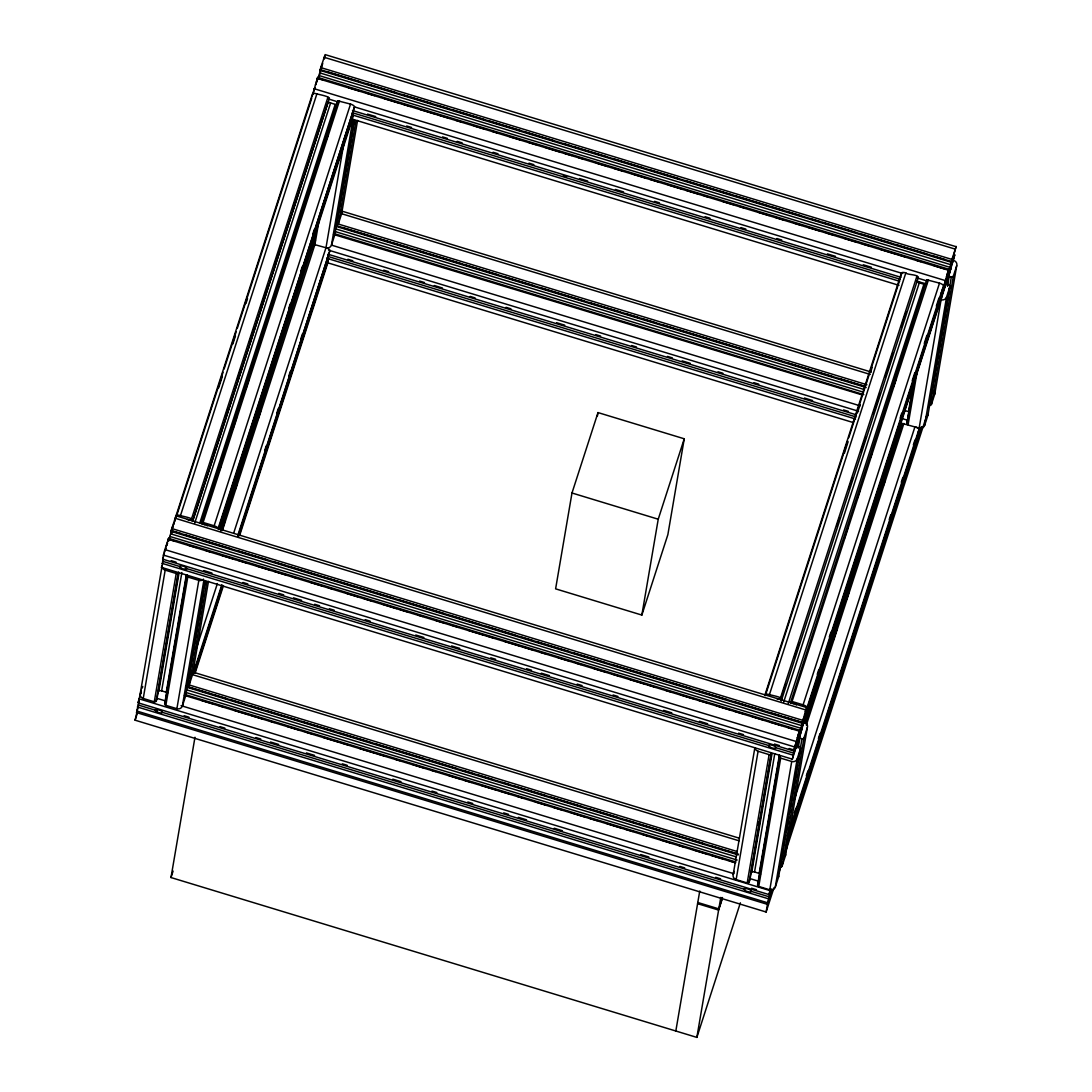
<?xml version="1.0" encoding="UTF-8"?>
<svg xmlns="http://www.w3.org/2000/svg" width="1092" height="1092" viewBox="0 0 1092 1092"><rect width="100%" height="100%" fill="white"/><g stroke="black" fill="none" stroke-linecap="round" stroke-linejoin="round"><path stroke-width="1.5" d="M771.457 889.461A27.505 1.297 -73.1 0 1 770.078 894.321C769.232 897.487 770.174 892.969 769.601 894.771L138.07 702.811L141.25 690.321M797.051 741.837L796.641 743.529A27.505 1.297 -73.1 0 1 794.635 750.654C793.802 753.808 794.73 749.303 794.157 751.105L162.626 559.145L164.196 551.76L168.577 538.301L799.59 730.22L797.419 737.742M311.725 98.239L237.237 328.46M317.281 79.197L317.676 77.368L311.957 96.806M793.652 750.996L799.59 730.22M954.736 254.859L952.47 262.708A27.505 1.297 -73.1 0 1 951.146 265.834L951.746 262.326A27.505 1.297 -73.1 0 1 953.753 255.2L956.142 246.423L951.105 262.271L952.756 257.575A27.505 1.297 -73.1 0 1 950.75 264.687L947.856 273.669A27.505 1.297 -73.1 0 1 946.546 276.781L948.702 269.192L317.676 77.409M770.966 892.464L771.088 891.946A27.505 1.297 -73.1 0 1 771.703 889.68M946.45 279.074L946.341 279.074A27.505 1.297 -73.1 0 0 945.017 282.214L942.874 289.844L941.891 290.226M754.859 747.72L733.21 874.392A4.395 4.122 9.7 0 0 736.144 879.592L747.187 882.95A1.652 1.542 9.7 0 0 749.235 881.954L749.617 878.978M174.119 522.945L174.119 523.86M139.23 701.869A27.505 1.297 -73.1 0 1 139.053 702.497L136.664 711.274L137.087 710.36M163.35 558.654L140.295 693.27A4.395 4.122 9.7 0 0 143.243 698.471L154.286 701.828A1.652 1.542 9.7 0 0 156.333 700.832L156.716 697.856M168.564 538.397L167.854 541.154M804.354 714.905L805.637 715.806L803.371 723.641A27.505 1.297 -73.1 0 1 802.06 726.767L802.661 723.259A27.505 1.297 -73.1 0 1 804.654 716.134L807.043 707.357L801.992 723.191L170.98 531.326L176.017 515.533L175.553 518.509M951.091 262.203L320.065 70.393L320.652 67.977L325.116 54.6L956.142 246.71M769.601 894.771L767.69 903.098L768.7 900.422M794.157 751.105L792.246 759.431L797.283 743.584L795.645 748.279A27.505 1.297 -73.1 0 1 797.638 741.154L800.545 732.172A27.505 1.297 -73.1 0 1 801.856 729.074L799.699 736.622L805.637 715.792L943.734 289.721A27.505 1.297 -73.1 0 0 945.74 282.596L946.136 280.903M948.648 269.246L942.751 290.022L806.36 711.67L805.295 711.902M166.312 548.334L166.243 548.143A27.505 1.297 -73.1 0 0 165.943 548.771M797.337 740.158L797.242 740.007A27.505 1.297 -73.1 0 0 795.918 743.147L793.734 750.873M773.982 887.728L766.12 912.011L135.094 720.188L137.988 707.671M163.377 558.695L163.254 559.978M143.243 698.471L165.179 570.133A4.395 4.122 9.7 0 1 162.107 565.451M154.286 701.828L176.221 573.491A1.652 1.542 9.7 0 0 178.269 572.495L156.333 700.832M156.975 698.866L178.624 572.208M157.617 691.318A27.505 25.73 9.7 0 1 158.886 690.881L179.115 572.549M158.886 690.881A4.395 4.122 9.7 0 1 161.643 690.867L181.873 572.536M191.755 520.816C196.642 518.563 180.903 516.025 180.48 515.574A4.395 1.542 17.9 0 0 176.017 515.82L312.421 94.117A4.395 1.542 17.9 0 1 316.885 93.857C317.049 94.253 333.074 96.779 328.16 99.099M167.704 692.997A4.395 4.122 9.7 0 0 166.257 692.273L186.2 575.607M165.847 705.336A1.652 1.542 9.7 0 1 164.756 703.384L186.691 575.061A1.652 1.542 9.7 0 0 187.783 577.013L165.847 705.336L176.89 708.694A4.395 4.122 9.7 0 0 182.364 706.046L185.695 695.754L205.364 580.753M165.67 699.754L187.032 574.761M201.474 523.6L337.824 100.833L350.546 104.095A4.395 1.542 17.9 0 1 354.49 106.907L218.441 529.388M176.89 708.694L198.826 580.357A4.395 4.122 9.7 0 0 203.494 579.129M182.364 706.046L203.74 581.053M187.428 684.288L203.371 590.963M203.945 587.619L205.091 580.958M187.346 686.008A1.652 1.542 9.7 0 0 189.189 684.971L206.852 581.64M189.189 684.971L192.52 674.665L208.476 581.34M740.376 902.825L696.86 1037.4L170.994 877.545L194.977 737.25M313.131 93.926L313.936 90.513M324.42 58.913L324.884 56.224M238.479 535.203L329.934 250.573A4.395 1.542 17.9 0 0 325.989 247.761L313.527 244.28L313.991 245.918M201.297 523.3L337.824 100.833M315.274 234.125L313.841 242.451A1.652 1.542 9.7 0 0 314.946 244.403L222.604 529.866M315.615 233.825L314.482 240.486L315.015 239.899M314.946 244.403L318.932 221.075M233.647 533.224L325.989 247.761L343.939 142.765M239.694 535.326L327.832 262.844L328.528 258.736L327.04 257.767M219.656 529.524L352.388 119.178L353.085 115.069L352.197 114.319M325.989 247.761A4.395 4.122 9.7 0 0 331.463 245.113L352.825 120.12M350.764 140.022L336.227 225.02A1.652 1.542 9.7 0 0 338.288 224.037L341.619 213.732L357.562 120.407M351.324 136.691L351.897 133.361M352.47 130.03L354.177 120.024M331.463 245.113L334.794 234.821L354.45 119.82M338.288 224.037L355.951 120.693M571.99 492.997L555.61 588.847L641.85 615.069L667.867 534.643L684.247 438.793L598.007 412.585L571.99 492.997L658.23 519.219L641.85 615.069M597.433 415.943L598.007 412.585M675.825 1031.012L699.754 891.017M696.86 1037.4L718.618 910.059L722.29 898.702M697.788 902.497L718.823 908.885L720.788 897.419M736.144 879.592L758.08 751.255A4.395 4.122 9.7 0 1 754.968 747.651M747.187 882.95L769.123 754.613A1.652 1.542 9.7 0 0 771.17 753.616L749.235 881.954M758.258 825.361L758.817 822.03M749.904 879.865L771.525 753.33M750.518 872.44A27.505 25.73 9.7 0 1 751.787 872.003L772.017 753.671M751.787 872.003A4.395 4.122 9.7 0 1 754.545 871.989L774.774 753.657M760.605 874.119A4.395 4.122 9.7 0 0 759.158 873.395L779.388 755.063M758.749 886.458A1.652 1.542 9.7 0 1 757.657 884.506L779.592 756.183A1.652 1.542 9.7 0 0 780.684 758.135L758.749 886.458L769.792 889.816A4.395 4.122 9.7 0 0 775.265 887.168L778.596 876.876L800.545 748.539A1.652 1.542 9.7 0 0 799.44 746.587L796.491 746.013M758.571 880.875L779.934 755.882M790.253 702.333L791.645 701.364L803.098 704.831A4.395 1.542 17.9 0 1 807.043 707.643L943.447 285.94A4.395 1.542 17.9 0 0 939.502 283.128L926.808 279.798L790.512 702.702M769.792 889.816L791.727 761.479A4.395 4.122 9.7 0 0 797.201 758.844L800.545 748.539M766.12 912.011L767.43 904.34L772.153 889.775M770.092 889.243L769.096 894.635L770.761 888.847M796.559 744.894L797.979 736.554M797.433 746.805L800.313 732.159M798.156 748.102L799.876 738.11L799.139 736.813M775.265 887.168L797.201 758.844M780.33 865.41L783.169 848.743M783.742 845.413L784.315 842.082M784.875 838.752L785.448 835.407M786.022 832.077L788.588 817.075M789.161 813.745L789.721 810.414M790.294 807.084L790.867 803.753M791.427 800.409L792 797.078M792.574 793.747L796.273 772.085M796.846 768.741L797.419 765.41M797.993 762.079L798.552 758.749M799.126 755.418L801.978 738.752A1.652 1.542 9.7 0 0 804.026 737.755L807.357 727.463A4.395 4.122 9.7 0 0 804.422 722.262M780.043 867.075A1.652 1.542 9.7 0 0 782.09 866.092L804.026 737.755M782.09 866.092L785.421 855.787L807.357 727.463M900.695 277.177L901.378 273.15A4.395 1.542 17.9 0 1 905.841 272.891C906.961 275.157 920.037 274.106 917.771 278.255M805.568 722.74L902.251 423.464L919.15 428.078A4.395 4.122 9.7 0 0 924.624 425.43L927.954 415.137L949.89 286.8A1.652 1.542 9.7 0 0 948.798 284.848L946.409 284.166L945.317 284.875M926.808 279.798L927.244 281.176M909.172 411.902A4.395 4.122 9.7 0 0 908.517 411.643L913.362 383.306M917.225 371.389L908.107 424.72A1.652 1.542 9.7 0 1 907.002 422.768L913.554 384.439M907.002 422.768L913.908 384.138M919.15 428.078L941.086 299.74A4.395 4.122 9.7 0 0 946.559 297.092L949.89 286.8M945.918 283.142L946.778 278.146M947.064 283.401L949.74 271.226A27.505 1.297 -73.1 0 1 950.941 268.141L948.784 275.689L954.722 254.955M947.747 282.883L948.306 279.552M947.515 286.363L949.221 276.358L948.498 275.061M924.624 425.43L946.559 297.092M928.691 407.248L929.224 404.177M932.814 385.339L929.388 405.337A1.652 1.542 9.7 0 0 931.449 404.34L934.779 394.048L956.715 265.711A4.395 4.122 9.7 0 0 953.78 260.51M933.387 381.995L951.337 276.999A1.652 1.542 9.7 0 0 953.384 276.017L956.715 265.711M931.449 404.34L953.384 276.017M171.226 533.128L171.635 531.435A27.505 1.297 -73.1 0 1 171.935 530.316M139.735 697.024L140.336 694.99M169.601 538.684L169.724 538.015L169.356 538.779M318.7 77.75L318.823 77.082L318.454 77.846M164.346 553.139L163.65 556.224M320.502 71.362L320.133 74.024A27.505 1.297 -73.1 0 0 320.502 73.205M167.308 542.833L166.421 545.891A27.505 1.297 -73.1 0 0 166.503 545.713M949.562 270.229L949.849 268.905L946.737 280.221A27.505 1.297 -73.1 0 0 944.73 287.332L946.382 282.651L941.345 298.498L942.055 294.089L940.758 293.188M175.252 520.174L174.884 521.498M919.942 427.532L917.812 433.879M921.634 427.477L921.129 429.183M919.45 427.368L918.195 433.688L788.096 835.871M929.06 404.395L928.773 405.405M172.017 528.951A27.505 1.297 -73.1 0 1 170.639 533.811L168.304 541.154M320.434 70.393A27.505 1.297 -73.1 0 1 319.724 72.877L317.526 79.812M802.006 723.204L803.657 718.509A27.505 1.297 -73.1 0 1 801.664 725.62L798.757 734.616A27.505 1.297 -73.1 0 1 797.447 737.714L797.447 737.714M779.688 866.338L779.197 867.976M139.175 699.617L138.124 702.798M317.226 79.334L316.407 81.9M168.564 541.182L168.851 540.267M315.902 83.442L315.52 84.958A27.505 1.297 -73.1 0 0 316.093 83.674M164.674 551.979L164.892 551.323A27.505 1.297 -73.1 0 1 165.397 550.054M175.853 518.222L223.068 372.249M224.119 369.014L236.186 331.709M218.673 387.824L222.345 376.467M232.842 344.035L235.463 335.926M245.959 303.48L247.529 298.621M180.48 515.574L316.885 93.857M191.523 518.918L327.928 97.215M213.268 454.313L214.837 449.44M225.334 417.007L227.955 408.899M237.401 379.702L241.073 368.345M249.467 342.397L254.19 327.805M260.483 308.34L268.359 284.002M274.652 264.537L281.477 243.461M293.011 207.78L294.594 202.907M320.297 123.437L321.867 118.564M192.793 520.365L328.146 101.911A4.395 1.542 17.9 0 0 330.603 102.976L335.217 104.382A4.395 1.542 17.9 0 0 336.991 104.764M192.875 520.747L329.415 98.28M194.731 523.054L330.603 102.976M142.26 688.042L142.752 686.499M135.094 720.188L137.196 713.718M199.863 522.836L335.217 104.382M282.268 270.884L283.319 267.649M294.335 233.592L295.386 230.344M219.738 469.778L221.321 464.905M232.855 429.224L236.527 417.867M245.973 388.67L248.594 380.562M326.767 138.902L328.337 134.029M201.419 522.536L203.098 522.44L339.503 100.737M354.49 106.907L218.086 528.61A4.395 1.542 17.9 0 0 214.141 525.798L350.546 104.095M288.643 308.722L290.226 303.863M300.709 271.417L302.293 266.557M312.776 234.111L314.36 229.252M219.301 528.746L353.085 115.151M164.756 703.384L165.438 701.296M220.802 530.726L313.267 244.499M221.935 530.726L224.57 522.618M235.053 490.172L236.636 485.312M257.985 419.519L260.606 411.411M195.877 649.999L217.39 583.51M193.789 669.737L195.359 664.864M264.619 450.778L266.189 445.905M276.685 413.472L278.255 408.599M288.752 376.167L290.322 371.294M300.819 338.861L302.388 333.988M193.53 672.276L221.853 584.698M237.592 536.035L329.934 250.573M193.885 673.068L222.222 585.476M194.745 672.413L222.55 586.445M238.807 536.172L328.528 258.818M195.099 673.191L223.437 585.612M170.994 877.545L173.096 871.061M658.23 519.219L684.247 438.793M901.378 273.15L764.973 694.853A4.395 1.542 17.9 0 1 769.437 694.594C769.655 695.017 785.394 697.433 780.848 699.876M765.342 695.631L847.706 440.991M848.757 437.742L900.163 278.801M844.362 453.317L848.034 441.96M857.479 412.776L860.1 404.654M870.597 372.222L872.167 367.362M769.437 694.594L905.841 272.891M780.48 697.952L916.898 276.249M781.244 698.225L785.967 683.619M794.362 657.671L799.085 643.079M836.854 526.289L839.475 518.181M848.921 488.984L852.593 477.641M860.987 451.678L865.71 437.087M873.054 414.373L879.879 393.297M885.121 377.081L892.983 352.743M901.378 326.795L906.101 312.203M781.23 701.023L918.372 277.3M783.687 702.088L919.56 282.009A4.395 1.542 17.9 0 1 917.103 280.944A27.505 9.637 17.9 0 1 916.611 280.644M718.823 908.885L722.494 897.542M733.21 874.392L734.152 871.443M788.301 703.494L924.173 283.401A4.395 1.542 17.9 0 0 926.548 283.865M844.375 538.506L848.047 527.163M857.493 497.966L860.114 489.858M870.611 457.412L872.18 452.552M893.543 386.759L896.163 378.651M792.055 701.473L928.459 279.77M803.098 704.831L939.502 283.128M805.2 711.588L806.783 706.715M817.266 674.283L818.85 669.423M829.333 636.977L830.916 632.118M900.163 418.018L901.733 413.145M912.229 380.712L914.85 372.604M924.296 343.407L926.917 335.299M936.363 306.101L938.983 297.993M944.908 286.145L943.993 288.902M804.135 722.276L941.345 298.212A4.395 1.542 17.9 0 1 940.649 298.798M805.173 723.587L902.224 423.532M833.455 640.008L837.127 628.664M846.573 599.467L849.194 591.359M883.674 485.012L885.243 480.152M806.319 725.115L903.903 423.437M757.657 884.506L758.408 882.309M794.28 799.835L914.946 426.795A4.395 1.542 17.9 0 1 918.891 429.606L788.779 831.845M794.28 813.09L795.863 808.216M806.346 775.784L807.93 770.911M818.413 738.479L819.996 733.606M889.243 519.519L890.813 514.646M901.309 482.214L902.879 477.34M913.376 444.908L914.946 440.035M787.892 838.465L919.177 433.387A27.505 1.297 -73.1 0 0 920.87 427.382M772.071 889.188L770.979 892.464M786.677 844.116L916.789 441.878L917.498 437.755L916.775 437.114M921.58 426.972L920.174 431.012A27.505 1.297 -73.1 0 1 921.129 427.573M786.813 844.457L921.894 426.835M778.173 874.788L780.78 866.693M783.401 858.599L926.862 415.083M163.022 558.176L162.681 559.118M917.799 439.489L916.789 441.878A4.395 1.542 17.9 0 1 916.584 442.233M317.936 79.334L318.209 78.515M317.199 80.794L316.83 81.859A27.505 1.297 -73.1 0 1 316.571 82.514M329.238 254.6L328.173 254.832M174.106 522.891L173.628 524.31A27.505 1.297 -73.1 0 0 173.451 524.938M170.994 531.354L172.632 526.685A27.505 1.297 -73.1 0 1 172.331 527.805M320.092 70.42L321.731 65.752A27.505 1.297 -73.1 0 1 320.775 69.192M796.082 746.368L794.375 750.955M187.223 519.464L190.39 520.393M324.106 57.275L955.131 249.099M320.775 67.581L951.801 259.391M320.202 69.615L951.228 261.438M326.836 71.772L359.459 81.682M365.97 83.674L395.331 92.588M401.842 94.567L431.203 103.494M437.715 105.474L449.14 108.954M452.388 109.937L485.012 119.847M488.26 120.843L520.884 130.753M524.133 131.75L553.494 140.663M563.267 143.639L571.43 146.123M574.692 147.12L607.302 157.03M613.827 159.009L643.174 167.936M649.699 169.915L679.047 178.842M685.571 180.822L696.983 184.289M700.245 185.285L732.855 195.195M736.117 196.178L768.727 206.101M771.989 207.084L783.401 210.551M786.663 211.548L801.337 216.011M811.124 218.987L819.273 221.458M822.535 222.454L855.145 232.364M861.67 234.343L891.017 243.27M897.542 245.25L926.89 254.177M933.414 256.156L944.826 259.623M319.724 72.877L950.75 264.687M318.919 75.512L949.944 267.335M319.164 78.733L324.051 80.221M348.512 87.647L359.923 91.127M366.448 93.107L374.597 95.577M384.384 98.553L399.058 103.017M402.32 104.013L410.469 106.484M420.256 109.459L434.93 113.923M438.192 114.906L449.604 118.386M456.128 120.366L461.015 121.854M474.065 125.812L485.476 129.293M492.001 131.272L496.887 132.76M509.937 136.718L521.348 140.185M527.873 142.178L536.022 144.649M545.809 147.625L560.483 152.088M563.745 153.085L571.894 155.555M578.419 157.535L583.305 159.023M596.355 162.995L607.766 166.462M614.291 168.441L622.44 170.925M632.227 173.901L646.901 178.351M650.163 179.347L658.312 181.832M668.099 184.794L682.773 189.257M686.035 190.254L697.447 193.721M703.971 195.7L708.858 197.188M721.908 201.16L733.319 204.627M739.844 206.606L744.73 208.094M757.78 212.066L769.191 215.534M775.716 217.513L783.865 219.997M793.652 222.973L801.801 225.443M808.326 227.423L819.737 230.903M826.262 232.883L834.411 235.353M844.198 238.329L855.609 241.796M862.134 243.789L870.283 246.26M880.07 249.235L894.744 253.699M898.006 254.682L906.155 257.166M915.942 260.142L920.843 261.63M933.878 265.588L945.29 269.069M317.281 78.365L948.306 270.188M949.221 276.358L951.337 276.999M313.95 88.657L944.976 280.48M328.733 99.072L338.506 102.047M354.818 107.002L902.688 273.546M917.362 278.01L927.135 280.985M367.554 114.1L375.703 116.571M406.688 125.989L411.575 127.477M442.56 136.896L447.447 138.384M457.234 141.359L462.121 142.847M493.106 152.266L497.993 153.754M528.978 163.172L533.865 164.66M579.524 178.528L587.673 181.013M615.397 189.435L623.546 191.919M654.531 201.338L659.418 202.825M705.077 216.707L709.964 218.182M740.949 227.6L745.836 229.088M776.822 238.506L781.708 239.994M827.367 253.876L835.517 256.347M863.24 264.783L871.389 267.253M919.56 282.009L924.173 283.401M352.498 110.538L900.859 277.286M916.666 282.036L924.828 284.507M563.322 175.594L566.584 176.576M352.347 112.708L900.217 279.252M351.774 114.756L899.644 281.299M352.716 119.274L898.962 285.326M341.318 210.947L871.252 372.044M341.946 213.827L870.242 374.433M338.616 224.133L866.912 384.725M336.404 225.675L864.7 386.281M343.052 227.832L372.399 236.759M378.924 238.739L390.335 242.206M393.598 243.202L408.272 247.666M414.796 249.645L426.208 253.112M429.47 254.108L462.08 264.018M465.342 265.015L497.952 274.925M504.477 276.904L533.824 285.831M540.349 287.81L584.37 301.187M590.895 303.18L620.242 312.094M626.767 314.073L638.178 317.554M641.441 318.536L656.115 323M662.639 324.979L674.051 328.446M677.313 329.443L709.923 339.353M713.185 340.349L745.795 350.259M752.32 352.238L781.667 361.165M788.192 363.145L832.213 376.535M838.738 378.514L864.823 386.445M336.268 226.454L866.202 387.537M335.94 228.938L864.236 389.53M335.121 231.572L863.431 392.165M335.503 234.029L863.799 394.622M333.497 234.425L862.038 394.894M905.445 410.715L908.517 411.643M312.216 239.271L315.479 240.254M331.791 245.222L860.087 405.815M900.859 418.195L907.37 420.188M310.688 244.731L313.95 245.714M328.624 250.177L858.558 411.261M347.884 259.254L352.771 260.742M383.756 270.161L388.643 271.649M419.628 281.067L424.515 282.555M434.302 285.531L442.451 288.001M470.174 296.423L475.061 297.911M506.046 307.33L510.933 308.818M556.592 322.7L564.741 325.184M595.727 334.589L600.627 336.077M631.599 345.495L636.5 346.983M667.471 356.402L672.372 357.889M682.145 360.865L690.308 363.349M718.017 371.771L722.918 373.259M753.889 382.678L758.79 384.166M804.435 398.034L812.598 400.518M843.57 409.937L848.47 411.425M327.941 254.204L856.237 414.796M327.791 256.374L856.087 416.967M327.218 258.422L855.514 419.014M326.535 262.449L853.207 422.549M203.098 522.44L214.141 525.798M177.641 516.311L807.043 707.643M202.279 524.01L204.75 524.761M776.603 698.593L779.347 699.426M793.707 703.794L791.099 702.989M175.007 518.209L806.033 710.032M171.676 528.514L802.702 720.324M171.103 530.562L802.129 722.372M172.85 531.217L181.013 533.701M184.275 534.684L198.949 539.148M202.211 540.144L231.559 549.058M238.083 551.05L267.431 559.964M273.955 561.957L285.367 565.424M288.629 566.407L321.239 576.33M324.501 577.313L357.111 587.237M360.374 588.219L392.983 598.129M399.508 600.122L443.529 613.499M450.054 615.478L479.402 624.406M485.926 626.385L515.274 635.312M521.799 637.291L533.21 640.758M536.472 641.755L569.082 651.665M572.345 652.661L604.954 662.571M611.479 664.55L640.827 673.477M647.351 675.457L691.372 688.834M697.897 690.827L727.245 699.74M733.769 701.733L763.117 710.646M769.642 712.626L781.053 716.106M784.315 717.089L800.627 722.044M170.639 533.811L801.664 725.62M169.833 536.445L800.859 728.268M170.065 539.666L174.952 541.154M188.001 545.113L196.15 547.597M205.938 550.573L210.824 552.061M220.611 555.023L235.285 559.486M238.547 560.483L246.696 562.953M256.483 565.929L271.157 570.393M274.42 571.389L285.831 574.856M292.356 576.835L297.256 578.323M310.292 582.295L321.703 585.762M328.228 587.742L333.128 589.23M346.164 593.188L357.575 596.669M364.1 598.648L372.263 601.119M382.036 604.094L396.71 608.558M399.972 609.554L408.135 612.025M417.908 615.001L422.809 616.489M435.845 620.461L444.007 622.931M450.518 624.911L458.681 627.395M468.454 630.371L483.128 634.834M486.39 635.817L494.553 638.301M504.327 641.277L519 645.741M522.263 646.723L533.688 650.19M540.199 652.183L545.099 653.671M558.135 657.63L569.56 661.097M576.071 663.076L580.971 664.564M594.007 668.536L605.432 672.003M611.943 673.982L620.106 676.467M629.879 679.442L644.553 683.906M647.815 684.889L655.978 687.373M665.751 690.349L670.652 691.837M680.425 694.799L695.113 699.262M698.361 700.259L706.524 702.729M716.297 705.705L730.985 710.169M734.233 711.165L742.396 713.636M752.17 716.611L763.595 720.078M770.106 722.071L781.531 725.538M788.042 727.518L792.942 729.006M168.195 539.298L799.221 731.121M799.876 738.11L801.978 738.752M164.865 549.59L795.891 741.413M163.322 555.05L794.348 746.873M171.171 560.66L176.058 562.148M203.781 570.57L211.93 573.054M242.915 582.473L247.802 583.961M278.788 593.379L283.674 594.853M293.461 597.829L301.61 600.313M314.66 604.272L319.546 605.76M329.334 608.735L334.22 610.223M365.206 619.642L370.092 621.13M415.752 635.012L423.901 637.482M451.624 645.918L459.773 648.389M490.758 657.807L495.645 659.295M526.631 668.713L531.517 670.201M541.304 673.177L549.453 675.648M577.177 684.083L582.077 685.571M613.049 694.976L617.949 696.464M663.595 710.346L671.757 712.83M699.467 721.252L707.63 723.737M738.601 733.155L743.502 734.629M774.474 744.048L779.374 745.536M789.147 748.511L794.048 749.999M162.49 561.247L180.426 566.707M185.326 568.181L769.055 745.631M775.579 747.611L793.515 753.071M161.916 563.295L792.942 755.118M161.234 567.321L792.26 759.145M165.179 570.133L176.221 573.491M187.783 577.013L198.826 580.357M758.08 751.255L769.123 754.613M780.684 758.135L791.727 761.479M193.857 672.385L738.465 837.933M191.223 674.269L739.079 840.813M187.892 684.575L737.387 851.61M185.681 686.117L738.438 854.149M189.066 687.278L211.889 694.225M215.151 695.208L226.563 698.675M229.825 699.672L244.499 704.135M251.024 706.114L262.435 709.582M265.697 710.578L298.307 720.488M301.569 721.484L334.179 731.394M340.704 733.374L370.052 742.301M376.576 744.28L423.86 758.653M427.122 759.65L456.47 768.563M462.994 770.556L474.406 774.023M477.668 775.006L492.342 779.47M502.129 782.445L510.278 784.93M513.54 785.912L546.15 795.836M549.413 796.819L582.022 806.729M588.547 808.722L617.895 817.635M624.419 819.628L635.831 823.095M639.093 824.078L671.703 834.001M674.965 834.984L704.313 843.911M710.837 845.891L722.249 849.358M725.511 850.354L736.936 853.821M185.544 686.882L738.315 854.913M186.841 689.871L736.336 856.906M186.036 692.505L737.168 860.046M184.78 694.457L735.899 861.997M200.942 700.19L212.367 703.658M218.878 705.637L223.778 707.125M233.565 710.1L248.239 714.564M251.501 715.547L262.913 719.014M269.437 721.007L274.324 722.494M287.373 726.453L298.785 729.92M305.31 731.913L313.459 734.384M323.246 737.359L337.919 741.823M341.182 742.806L349.331 745.29M359.118 748.266L373.792 752.729M377.054 753.712L385.203 756.196M394.99 759.172L399.877 760.66M412.926 764.618L424.338 768.086M430.862 770.078L435.749 771.566M448.798 775.525L460.21 778.992M463.472 779.988L471.621 782.459M481.408 785.435L496.082 789.898M499.344 790.895L510.756 794.362M517.28 796.341L522.167 797.829M535.216 801.801L546.628 805.268M553.153 807.247L561.302 809.732M571.089 812.694L585.762 817.157M589.025 818.154L597.174 820.624M606.961 823.6L621.635 828.064M624.897 829.06L633.046 831.531M642.833 834.506L647.72 835.994M660.769 839.966L672.181 843.433M678.705 845.413L683.592 846.901M693.379 849.876L708.053 854.34M711.315 855.323L722.727 858.79M729.251 860.783L734.138 862.271M184.398 695.358L735.53 862.885M161.643 690.867L166.257 692.273M754.545 871.989L759.158 873.395M156.606 698.225L164.756 700.695M181.067 705.65L733.824 873.682M750.136 878.637L758.285 881.121M138.766 698.716L769.792 890.54M184.111 715.724L189.012 717.212M219.983 726.63L224.884 728.118M255.856 737.537L260.756 739.025M270.529 742L278.692 744.471M306.402 752.907L314.564 755.377M342.274 763.813L347.174 765.301M392.82 779.169L400.982 781.654M431.954 791.072L436.855 792.56M467.826 801.978L472.727 803.466M503.699 812.871L508.599 814.359M518.386 817.335L526.535 819.819M554.258 828.241L562.407 830.725M640.676 854.517L648.825 856.988M679.811 866.406L684.698 867.894M715.683 877.313L720.57 878.801M751.555 888.219L756.442 889.707M137.933 704.913L157.507 710.865M162.394 712.353L744.498 889.298M751.023 891.29L768.959 896.737M137.36 706.961L768.386 898.784M136.677 710.988L767.703 902.811M136.404 712.53L767.43 904.34M697.583 903.657L718.618 910.059M795.358 704.285L796.396 704.927M206.402 525.252L207.371 525.798M352.388 119.178A4.395 1.542 17.9 0 1 350.982 119.888M804.941 719.915A4.395 1.542 17.9 0 1 804.244 720.502M321.034 69.383A27.505 1.297 -73.1 0 1 321.512 67.649M322.017 65.848A27.505 1.297 -73.1 0 1 322.727 63.377M319.11 78.146A27.505 1.297 -73.1 0 1 319.451 77.355M314.496 89.107A27.505 1.297 -73.1 0 1 315.042 87.838M167.595 543.12A27.505 1.297 -73.1 0 1 166.598 545.522M172.591 527.996A27.505 1.297 -73.1 0 1 173.096 526.18M171.963 532.8A27.505 1.297 -73.1 0 1 171.731 533.374M192.82 671.075A4.395 1.542 17.9 0 1 193.53 672.071M327.832 262.844A4.395 1.542 17.9 0 1 327.136 263.445M312.844 248.485A4.395 1.542 17.9 0 1 310.66 248.048M901.378 427.463A4.395 1.542 17.9 0 1 899.617 427.081M140.718 694.021A27.505 1.297 -73.1 0 1 141.387 692.437M785.489 853.657A4.395 4.122 9.7 0 1 785.421 855.787M778.064 875.224A1.652 1.542 9.7 0 1 778.596 876.876M934.138 390.431A4.395 4.122 9.7 0 1 934.779 394.048M927.722 413.772A1.652 1.542 9.7 0 1 927.954 415.137M341.277 210.592A4.395 4.122 9.7 0 1 341.619 213.732M334.671 233.633A1.652 1.542 9.7 0 1 334.794 234.821M192.683 673.068A4.395 4.122 9.7 0 1 192.52 674.665M185.162 694.102A1.652 1.542 9.7 0 1 185.695 695.754M798.566 736.731L800.75 729.838L798.566 736.731M180.63 567.731A3.74 1.31 17.9 0 0 186.705 568.973A3.74 1.31 17.9 0 0 182.61 566.038A3.74 1.31 17.9 0 0 180.63 567.731M769.587 746.764A3.74 1.31 17.9 0 0 775.661 747.993A3.74 1.31 17.9 0 0 771.566 745.072A3.74 1.31 17.9 0 0 769.587 746.764M156.074 711.397A3.74 1.31 17.9 0 0 162.148 712.639A3.74 1.31 17.9 0 0 158.04 709.704A3.74 1.31 17.9 0 0 156.074 711.397M745.031 890.43A3.74 1.31 17.9 0 0 751.105 891.673A3.74 1.31 17.9 0 0 746.996 888.738A3.74 1.31 17.9 0 0 745.031 890.43"/></g></svg>
